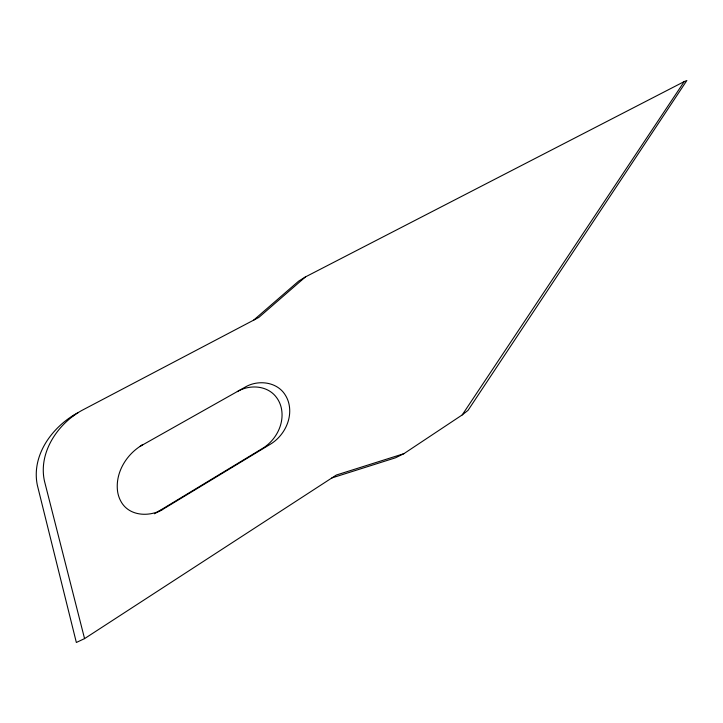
<?xml version="1.0" encoding="UTF-8"?>
<svg xmlns="http://www.w3.org/2000/svg" width="723" height="723" viewBox="0 0 723 723"><rect width="100%" height="100%" fill="white"/><g stroke="black" fill="none" stroke-linecap="round" stroke-linejoin="round"><path stroke-width="1.08" d="M462.214 414.921L684.229 81.591L686.85 80.515L468.043 410.348L462.214 414.921L403.85 453.701L395.436 457.822L331.866 477.948M684.229 81.591L305.468 276.909L258.78 317.451L82.901 409.878A47.338 28.965 -38.7 0 0 78.238 412.553C52.616 426.163 31.089 455.092 37.343 485.223L76.349 642.485L84.564 638.617L336.34 475.038L403.85 453.701M253.637 320.153L298.662 281.13L305.468 276.909M78.238 412.553C55.861 426.669 38.509 453.908 44.446 481.021L84.564 638.617M142.693 444.762C126.444 454.035 114.794 473.077 117.677 492.083A61.699 40.407 -38.2 0 0 120.578 500.741C128.739 516.945 150.854 517.469 164.537 508.296L270.275 444.284C283.958 436.077 292.725 419.024 288.775 403.163A60.94 40.551 -35.7 0 0 285.531 395.445C277.379 381.527 257.722 379.376 244.681 387.392L140.135 446.317M71.396 416.819L74.858 414.785M158.436 511.405L262.458 448.459C276.132 440.244 284.989 423.262 281.166 407.365A60.37 40.108 -36 0 0 276.421 397.352C267.537 385.287 249.562 384.238 237.343 391.622M141.78 445.296L142.241 445.025M154.397 513.755L162.187 509.634"/></g></svg>
